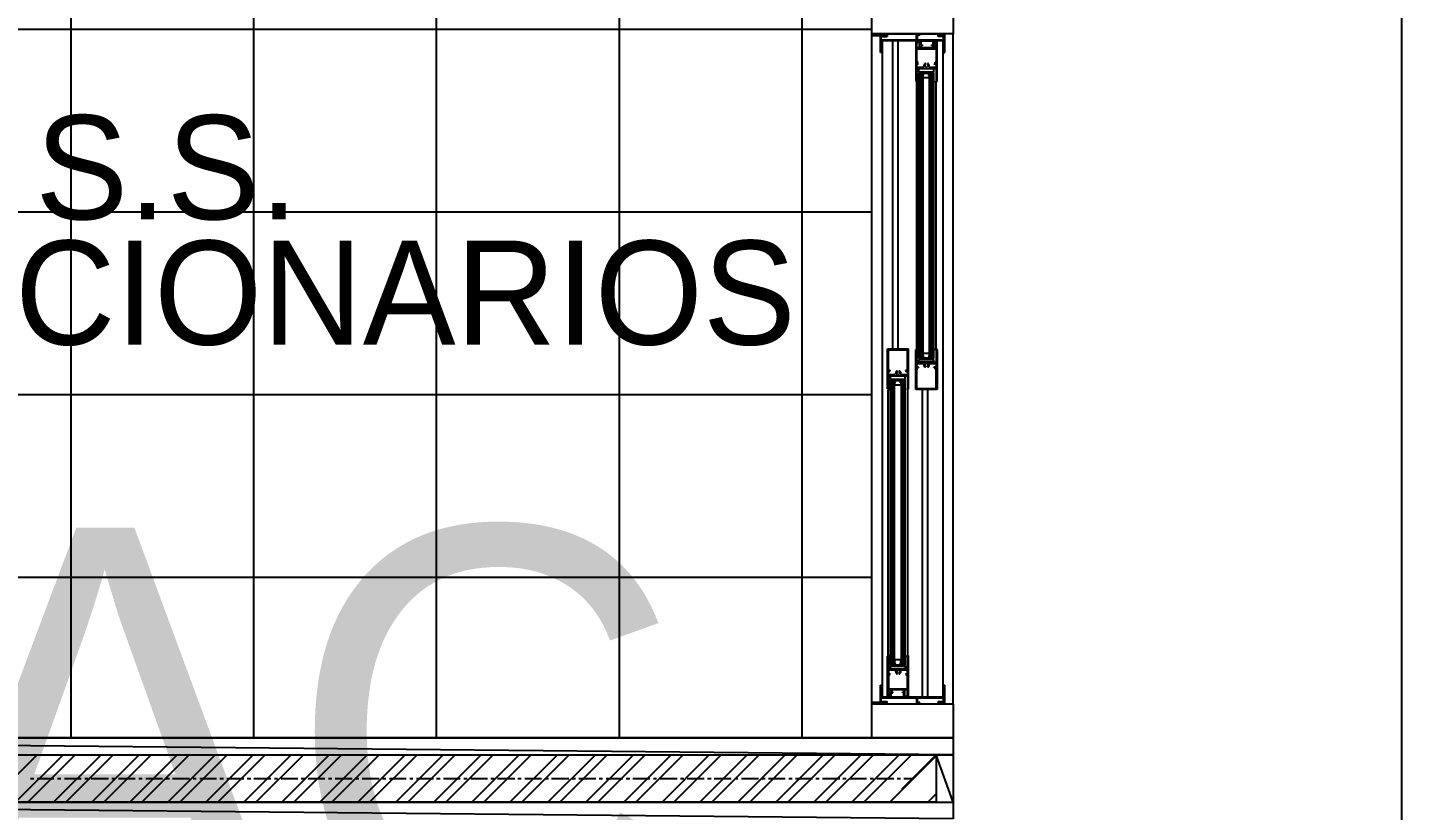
# Model space of a CAD drawing. Header units: millimetres. Extents: x 7649 to 34105, y 3983 to 25377.
# Drawn here: x 32076 to 34105, y 7218 to 8375 of the extents above; entities that cross this region are included whole.
import ezdxf

# ---------------------------------------------------------------- set-up
doc = ezdxf.new("R2010")
doc.units = ezdxf.units.MM

msp = doc.modelspace()

# ---------------------------------------------------------------- linework, layer by layer
at = {"layer": 'GEOMETRY', "color": 7}
for p, q in [((34105.14444, 21876.45556), (34105.14444, 5374.92222)), ((32140.34861, 7324.90139), (32140.34861, 9005.00556)), ((32410.22361, 7324.90139), (32410.22361, 9005.00556)), ((32680.09861, 7324.90139), (32680.09861, 9005.00556)), ((32949.97361, 7324.90139), (32949.97361, 9005.00556)), ((33219.84861, 7324.90139), (33219.84861, 9005.00556)), ((31042.85694, 8372.12222), (33322.50694, 8372.12222)), ((33323.03611, 7375.17222), (33323.03611, 8365.24306)), ((33323.03611, 7377.81806), (33323.03611, 8362.59722)), ((33323.03611, 8362.59722), (33335.73611, 8362.59722)), ((33335.73611, 8362.59722), (33343.67361, 8362.59722)), ((33335.73611, 8337.72639), (33335.73611, 8362.59722)), ((33336.79444, 8361.00972), (33345.26111, 8361.00972)), ((33336.79444, 8356.24722), (33336.79444, 8361.00972)), ((33343.67361, 8365.24306), (33345.26111, 8365.24306)), ((33343.67361, 8362.59722), (33343.67361, 8365.24306)), ((33345.26111, 8365.24306), (33345.26111, 8361.00972)), ((33345.26111, 8365.24306), (33420.93194, 8365.24306)), ((33388.65278, 8364.71389), (33393.94444, 8364.71389)), ((33388.65278, 8356.24722), (33388.65278, 8364.71389)), ((33393.94444, 8363.12639), (33390.24028, 8363.12639)), ((33390.24028, 8356.24722), (33390.24028, 8363.12639)), ((33393.94444, 8364.71389), (33393.94444, 8363.12639)), ((33420.93194, 8361.00972), (33420.93194, 8365.24306)), ((33420.93194, 8365.24306), (33422.51944, 8365.24306)), ((33428.86944, 8361.00972), (33420.93194, 8361.00972)), ((33422.51944, 8365.24306), (33422.51944, 8362.59722)), ((33422.51944, 8362.59722), (33430.45694, 8362.59722)), ((33428.86944, 8356.24722), (33428.86944, 8361.00972)), ((33430.45694, 8362.59722), (33430.45694, 8365.24306)), ((33430.45694, 8337.72639), (33430.45694, 8362.59722)), ((33443.15694, 7375.17222), (33443.15694, 8365.24306)), ((33336.79444, 8356.24722), (33388.65278, 8356.24722)), ((33393.41528, 8354.65972), (33336.79444, 8354.65972)), ((33336.79444, 8354.65972), (33336.79444, 8337.72639)), ((33338.38194, 7385.75556), (33338.38194, 8354.65972)), ((33353.72778, 7899.57639), (33353.72778, 8354.65972)), ((33361.66528, 7899.57639), (33361.66528, 8354.65972)), ((33390.76944, 8353.60139), (33387.59444, 8353.60139)), ((33387.59444, 8353.60139), (33387.59444, 8294.86389)), ((33389.18194, 8344.60556), (33389.18194, 8352.54306)), ((33389.18194, 8352.54306), (33390.76944, 8352.54306)), ((33417.75694, 8344.60556), (33389.18194, 8344.60556)), ((33389.18194, 8324.49722), (33389.18194, 8343.01806)), ((33389.18194, 8343.01806), (33417.75694, 8343.01806)), ((33390.24028, 8356.24722), (33428.86944, 8356.24722)), ((33390.76944, 8352.54306), (33390.76944, 8353.60139)), ((33393.41528, 8344.60556), (33393.41528, 8354.65972)), ((33395.00278, 8344.60556), (33393.41528, 8344.60556)), ((33395.00278, 8354.65972), (33395.00278, 8348.83889)), ((33395.00278, 8354.65972), (33413.52361, 8354.65972)), ((33395.00278, 8348.83889), (33397.11944, 8348.83889)), ((33397.11944, 8347.25139), (33395.00278, 8347.25139)), ((33395.00278, 8347.25139), (33395.00278, 8344.60556)), ((33397.11944, 8348.83889), (33397.11944, 8347.25139)), ((33411.40694, 8348.83889), (33413.52361, 8348.83889)), ((33411.40694, 8347.25139), (33411.40694, 8348.83889)), ((33411.40694, 8347.25139), (33413.52361, 8347.25139)), ((33413.52361, 8348.83889), (33413.52361, 8354.65972)), ((33413.52361, 8344.60556), (33413.52361, 8347.25139)), ((33413.52361, 8344.60556), (33415.11111, 8344.60556)), ((33428.86944, 8354.65972), (33415.11111, 8354.65972)), ((33415.11111, 8344.60556), (33415.11111, 8354.65972)), ((33419.34444, 8353.60139), (33416.16944, 8353.60139)), ((33416.16944, 8352.54306), (33416.16944, 8353.60139)), ((33417.75694, 8352.54306), (33416.16944, 8352.54306)), ((33417.75694, 8344.60556), (33417.75694, 8352.54306)), ((33417.75694, 8343.01806), (33417.75694, 8324.49722)), ((33419.34444, 8294.86389), (33419.34444, 8353.60139)), ((33428.34028, 7385.75556), (33428.34028, 8354.65972)), ((33428.86944, 8337.72639), (33428.86944, 8354.65972)), ((33336.79444, 8337.72639), (33335.73611, 8337.72639)), ((33389.18194, 8324.49722), (33389.71111, 8324.49722)), ((33389.18194, 8319.73472), (33391.82778, 8321.32222)), ((33389.71111, 8324.49722), (33389.71111, 8321.85139)), ((33389.71111, 8321.85139), (33391.82778, 8321.85139)), ((33400.62889, 8320.35435), (33400.15886, 8319.60576)), ((33401.26155, 8320.98712), (33400.62889, 8320.35435)), ((33401.39329, 8321.29012), (33401.12287, 8321.14937)), ((33401.68677, 8321.31918), (33401.39329, 8321.29012)), ((33401.9707, 8321.23943), (33401.68677, 8321.31918)), ((33402.21247, 8321.05372), (33401.9707, 8321.23943)), ((33402.3667, 8320.79076), (33402.21247, 8321.05372)), ((33402.34527, 8320.21153), (33402.41057, 8320.49912)), ((33402.41057, 8320.49912), (33402.3667, 8320.79076)), ((33405.08851, 8320.75018), (33405.05694, 8320.52847)), ((33405.05694, 8320.52847), (33405.0728, 8320.37059)), ((33405.0728, 8320.37059), (33405.11915, 8320.22043)), ((33405.17854, 8320.95066), (33405.08851, 8320.75018)), ((33405.32006, 8321.11881), (33405.17854, 8320.95066)), ((33405.50607, 8321.2435), (33405.32006, 8321.11881)), ((33405.71949, 8321.31133), (33405.50607, 8321.2435)), ((33405.93919, 8321.31727), (33405.71949, 8321.31133)), ((33406.1521, 8321.2628), (33405.93919, 8321.31727)), ((33406.34519, 8321.14937), (33406.1521, 8321.2628)), ((33407.08415, 8320.01112), (33406.20651, 8320.98712)), ((33414.58194, 8321.32222), (33417.75694, 8319.73472)), ((33417.22778, 8321.85139), (33415.11111, 8321.85139)), ((33417.75694, 8324.49722), (33417.22778, 8324.49722)), ((33417.22778, 8324.49722), (33417.22778, 8321.85139)), ((33428.86944, 8337.72639), (33430.45694, 8337.72639)), ((33389.18194, 8315.50139), (33389.18194, 8319.73472)), ((33399.23611, 8315.50139), (33389.18194, 8315.50139)), ((33389.18194, 8295.39306), (33389.18194, 8313.91389)), ((33389.18194, 8313.91389), (33417.75694, 8313.91389)), ((33414.58194, 8313.38472), (33392.35694, 8313.38472)), ((33392.35694, 8309.15139), (33392.35694, 8313.38472)), ((33392.35694, 8309.15139), (33414.58194, 8309.15139)), ((33392.35694, 7885.28889), (33392.35694, 8308.09306)), ((33392.35694, 8308.09306), (33398.70694, 8308.09306)), ((33393.41528, 7885.28889), (33393.41528, 8308.09306)), ((33394.47361, 7885.28889), (33394.47361, 8308.09306)), ((33395.53194, 7885.28889), (33395.53194, 8308.09306)), ((33396.59028, 7885.28889), (33396.59028, 8308.09306)), ((33397.64861, 7885.28889), (33397.64861, 8308.09306)), ((33398.70694, 7885.28889), (33398.70694, 8308.09306)), ((33398.70694, 8303.33056), (33399.76528, 8307.03472)), ((33398.70694, 8300.15556), (33398.70694, 8303.33056)), ((33407.70278, 8300.15556), (33398.70694, 8300.15556)), ((33399.86611, 8318.77174), (33399.76528, 8317.88264)), ((33399.76528, 8317.88264), (33399.78657, 8317.47208)), ((33399.76528, 8307.03472), (33407.17361, 8307.03472)), ((33399.78657, 8317.47208), (33399.85, 8317.06699)), ((33399.85, 8317.06699), (33399.95488, 8316.67062)), ((33400.15886, 8319.60576), (33399.86611, 8318.77174)), ((33399.95488, 8316.67062), (33400.10054, 8316.28617)), ((33401.47007, 8318.62134), (33401.35278, 8317.88264)), ((33401.35278, 8317.88264), (33401.47007, 8317.14394)), ((33401.82193, 8319.30188), (33401.47007, 8318.62134)), ((33401.47007, 8317.14394), (33401.82193, 8316.4634)), ((33402.17202, 8319.96068), (33402.34527, 8320.21153)), ((33402.31479, 8315.97054), (33402.99533, 8315.61868)), ((33402.99533, 8315.61868), (33403.73403, 8315.50139)), ((33403.73403, 8315.50139), (33404.47273, 8315.61868)), ((33404.47273, 8315.61868), (33405.15327, 8315.97054)), ((33405.11915, 8320.22043), (33405.19417, 8320.08235)), ((33405.19417, 8320.08235), (33405.29603, 8319.96068)), ((33405.99799, 8318.62134), (33405.64612, 8319.30188)), ((33405.64612, 8316.4634), (33405.99799, 8317.14394)), ((33406.11528, 8317.88264), (33405.99799, 8318.62134)), ((33405.99799, 8317.14394), (33406.11528, 8317.88264)), ((33407.58701, 8318.83423), (33407.08415, 8320.01112)), ((33417.75694, 8315.50139), (33407.17361, 8315.50139)), ((33407.17361, 8303.33056), (33407.70278, 8307.03472)), ((33407.36752, 8316.28617), (33407.68987, 8317.55854)), ((33407.68987, 8317.55854), (33407.58701, 8318.83423)), ((33407.70278, 8303.33056), (33407.70278, 8300.15556)), ((33408.23194, 7885.28889), (33408.23194, 8308.09306)), ((33408.23194, 8308.09306), (33414.58194, 8308.09306)), ((33409.29028, 7885.28889), (33409.29028, 8308.09306)), ((33410.34861, 7885.28889), (33410.34861, 8308.09306)), ((33411.40694, 7885.28889), (33411.40694, 8308.09306)), ((33412.46528, 7885.28889), (33412.46528, 8308.09306)), ((33413.52361, 7885.28889), (33413.52361, 8308.09306)), ((33414.58194, 8309.15139), (33414.58194, 8313.38472)), ((33414.58194, 7885.28889), (33414.58194, 8308.09306)), ((33417.75694, 8319.73472), (33417.75694, 8315.50139)), ((33417.75694, 8313.91389), (33417.75694, 8295.39306)), ((33388.12361, 8295.12847), (33388.18599, 8294.81951)), ((33388.18599, 8294.81951), (33388.35609, 8294.56721)), ((33388.35609, 8294.56721), (33388.6084, 8294.3971)), ((33388.6084, 8294.3971), (33388.91736, 8294.33472)), ((33388.65278, 8293.80556), (33390.24028, 8293.80556)), ((33390.24028, 8295.39306), (33389.18194, 8295.39306)), ((33389.18194, 7899.57639), (33389.18194, 8293.80556)), ((33390.24028, 8293.80556), (33390.24028, 8295.39306)), ((33417.75694, 8295.39306), (33416.69861, 8295.39306)), ((33416.69861, 8295.39306), (33416.69861, 8293.80556)), ((33416.69861, 8293.80556), (33418.28611, 8293.80556)), ((33417.75694, 7899.57639), (33417.75694, 8293.80556)), ((33418.55069, 8294.33472), (33418.85966, 8294.3971)), ((33418.85966, 8294.3971), (33419.11196, 8294.56721)), ((33419.11196, 8294.56721), (33419.28207, 8294.81951)), ((33419.28207, 8294.81951), (33419.34444, 8295.12847)), ((31042.85694, 8102.24722), (33322.50694, 8102.24722)), ((33345.79028, 7899.57639), (33377.01111, 7899.57639)), ((33345.79028, 7840.83889), (33345.79028, 7899.57639)), ((33347.37778, 7870.47222), (33347.37778, 7898.51806)), ((33347.37778, 7898.51806), (33375.42361, 7898.51806)), ((33375.42361, 7870.47222), (33375.42361, 7898.51806)), ((33377.01111, 7840.83889), (33377.01111, 7899.57639)), ((33387.59444, 7839.78056), (33387.59444, 7898.51806)), ((33388.18599, 7899.0916), (33388.12361, 7898.78264)), ((33388.35609, 7899.34391), (33388.18599, 7899.0916)), ((33388.6084, 7899.51401), (33388.35609, 7899.34391)), ((33388.91736, 7899.57639), (33388.6084, 7899.51401)), ((33390.24028, 7899.57639), (33388.65278, 7899.57639)), ((33389.18194, 7879.46806), (33389.18194, 7897.98889)), ((33389.18194, 7897.98889), (33390.24028, 7897.98889)), ((33390.24028, 7897.98889), (33390.24028, 7899.57639)), ((33418.28611, 7899.57639), (33416.69861, 7899.57639)), ((33416.69861, 7899.57639), (33416.69861, 7897.98889)), ((33416.69861, 7897.98889), (33417.75694, 7897.98889)), ((33417.75694, 7897.98889), (33417.75694, 7879.46806)), ((33418.85966, 7899.51401), (33418.55069, 7899.57639)), ((33419.11196, 7899.34391), (33418.85966, 7899.51401)), ((33419.28207, 7899.0916), (33419.11196, 7899.34391)), ((33419.34444, 7898.78264), (33419.28207, 7899.0916)), ((33419.34444, 7898.51806), (33419.34444, 7839.78056)), ((33417.75694, 7879.46806), (33389.18194, 7879.46806)), ((33389.18194, 7873.64722), (33389.18194, 7877.88056)), ((33389.18194, 7877.88056), (33399.23611, 7877.88056)), ((33392.35694, 7885.28889), (33398.70694, 7885.28889)), ((33392.35694, 7879.99722), (33392.35694, 7884.23056)), ((33392.35694, 7884.23056), (33414.58194, 7884.23056)), ((33414.58194, 7879.99722), (33392.35694, 7879.99722)), ((33398.70694, 7890.05139), (33398.70694, 7893.22639)), ((33398.70694, 7893.22639), (33408.23194, 7893.22639)), ((33398.70694, 7886.34722), (33399.76528, 7890.05139)), ((33399.76528, 7886.34722), (33407.17361, 7886.34722)), ((33400.10054, 7877.62494), (33399.77818, 7876.35257)), ((33399.77818, 7876.35257), (33399.88105, 7875.07688)), ((33399.88105, 7875.07688), (33400.38391, 7873.89999)), ((33400.38391, 7873.89999), (33401.26155, 7872.92399)), ((33401.47007, 7876.76717), (33401.35278, 7876.02847)), ((33401.35278, 7876.02847), (33401.47007, 7875.28977)), ((33401.82193, 7877.44771), (33401.47007, 7876.76717)), ((33401.47007, 7875.28977), (33401.82193, 7874.60923)), ((33401.88194, 7877.35139), (33401.88194, 7877.88056)), ((33402.27388, 7874.35793), (33402.17202, 7874.4796)), ((33402.3489, 7874.21984), (33402.27388, 7874.35793)), ((33402.99533, 7878.29243), (33402.31479, 7877.94057)), ((33402.39525, 7874.06969), (33402.3489, 7874.21984)), ((33402.37955, 7873.6901), (33402.41111, 7873.91181)), ((33402.41111, 7873.91181), (33402.39525, 7874.06969)), ((33403.73403, 7878.40972), (33402.99533, 7878.29243)), ((33404.47273, 7878.29243), (33403.73403, 7878.40972)), ((33405.15327, 7877.94057), (33404.47273, 7878.29243)), ((33404.52778, 7877.35139), (33404.52778, 7877.88056)), ((33405.12278, 7874.22875), (33405.05749, 7873.94115)), ((33405.05749, 7873.94115), (33405.10135, 7873.64952)), ((33405.29603, 7874.4796), (33405.12278, 7874.22875)), ((33405.99799, 7876.76717), (33405.64612, 7877.44771)), ((33405.64612, 7874.60923), (33405.99799, 7875.28977)), ((33406.11528, 7876.02847), (33405.99799, 7876.76717)), ((33405.99799, 7875.28977), (33406.11528, 7876.02847)), ((33406.83917, 7873.55676), (33407.30919, 7874.30535)), ((33407.17361, 7886.34722), (33408.23194, 7890.05139)), ((33407.17361, 7877.88056), (33417.75694, 7877.88056)), ((33407.30919, 7874.30535), (33407.60194, 7875.13937)), ((33407.51318, 7877.24049), (33407.36752, 7877.62494)), ((33407.61806, 7876.84412), (33407.51318, 7877.24049)), ((33407.60194, 7875.13937), (33407.70278, 7876.02847)), ((33407.68149, 7876.43903), (33407.61806, 7876.84412)), ((33407.70278, 7876.02847), (33407.68149, 7876.43903)), ((33408.23194, 7893.22639), (33408.23194, 7890.05139)), ((33408.23194, 7885.28889), (33414.58194, 7885.28889)), ((33414.58194, 7879.99722), (33414.58194, 7884.23056)), ((33417.75694, 7877.88056), (33417.75694, 7873.64722)), ((33347.37778, 7867.82639), (33347.37778, 7870.47222)), ((33350.02361, 7867.82639), (33347.37778, 7867.82639)), ((33347.37778, 7865.70972), (33350.02361, 7867.29722)), ((33347.37778, 7861.47639), (33347.37778, 7865.70972)), ((33357.43194, 7861.47639), (33347.37778, 7861.47639)), ((33347.37778, 7841.36806), (33347.37778, 7859.88889)), ((33347.37778, 7859.88889), (33375.42361, 7859.88889)), ((33350.02361, 7867.29722), (33350.02361, 7867.82639)), ((33372.24861, 7859.35972), (33350.55278, 7859.35972)), ((33350.55278, 7855.12639), (33350.55278, 7859.35972)), ((33350.55278, 7855.12639), (33372.24861, 7855.12639)), ((33350.55278, 7432.32222), (33350.55278, 7854.06806)), ((33350.55278, 7854.06806), (33356.37361, 7854.06806)), ((33351.61111, 7432.32222), (33351.61111, 7854.06806)), ((33352.66944, 7432.32222), (33352.66944, 7854.06806)), ((33353.19861, 7432.32222), (33353.19861, 7854.06806)), ((33354.25694, 7432.32222), (33354.25694, 7854.06806)), ((33355.31528, 7432.32222), (33355.31528, 7854.06806)), ((33356.37361, 7432.32222), (33356.37361, 7854.06806)), ((33358.06195, 7864.74674), (33357.96111, 7863.85764)), ((33357.96111, 7863.85764), (33357.9824, 7863.44708)), ((33357.9824, 7863.44708), (33358.04583, 7863.04199)), ((33358.04583, 7863.04199), (33358.15071, 7862.64562)), ((33358.35469, 7865.58076), (33358.06195, 7864.74674)), ((33358.15071, 7862.64562), (33358.29637, 7862.26117)), ((33358.82472, 7866.32935), (33358.35469, 7865.58076)), ((33359.45738, 7866.96212), (33358.82472, 7866.32935)), ((33359.58913, 7866.73595), (33359.3187, 7866.5952)), ((33359.54861, 7864.65139), (33360.07778, 7864.65139)), ((33359.6659, 7864.59634), (33359.54861, 7863.85764)), ((33359.54861, 7863.85764), (33359.6659, 7863.11894)), ((33360.07778, 7862.00556), (33359.54861, 7862.00556)), ((33359.8826, 7866.76502), (33359.58913, 7866.73595)), ((33360.01776, 7865.27688), (33359.6659, 7864.59634)), ((33359.6659, 7863.11894), (33360.01776, 7862.4384)), ((33360.16653, 7866.68526), (33359.8826, 7866.76502)), ((33360.07778, 7861.47639), (33360.07778, 7862.00556)), ((33360.4083, 7866.49956), (33360.16653, 7866.68526)), ((33360.36786, 7865.40652), (33360.54111, 7865.65736)), ((33360.56254, 7866.23659), (33360.4083, 7866.49956)), ((33360.51062, 7861.94554), (33361.19116, 7861.59368)), ((33360.54111, 7865.65736), (33360.6064, 7865.94496)), ((33360.6064, 7865.94496), (33360.56254, 7866.23659)), ((33361.19116, 7861.59368), (33361.92986, 7861.47639)), ((33361.92986, 7861.47639), (33362.66856, 7861.59368)), ((33362.66856, 7861.59368), (33363.3491, 7861.94554)), ((33362.75517, 7866.19601), (33362.72361, 7865.97431)), ((33362.72361, 7865.97431), (33362.73947, 7865.81642)), ((33362.72361, 7861.47639), (33362.72361, 7862.00556)), ((33362.73947, 7865.81642), (33362.78582, 7865.66627)), ((33362.84521, 7866.3965), (33362.75517, 7866.19601)), ((33362.78582, 7865.66627), (33362.86084, 7865.52818)), ((33362.98672, 7866.56465), (33362.84521, 7866.3965)), ((33362.86084, 7865.52818), (33362.9627, 7865.40652)), ((33363.17274, 7866.68934), (33362.98672, 7866.56465)), ((33363.38616, 7866.75716), (33363.17274, 7866.68934)), ((33363.60585, 7866.76311), (33363.38616, 7866.75716)), ((33363.81877, 7866.70863), (33363.60585, 7866.76311)), ((33364.01186, 7866.5952), (33363.81877, 7866.70863)), ((33364.19382, 7864.59634), (33363.84196, 7865.27688)), ((33363.84196, 7862.4384), (33364.19382, 7863.11894)), ((33364.31111, 7863.85764), (33364.19382, 7864.59634)), ((33364.19382, 7863.11894), (33364.31111, 7863.85764)), ((33365.27998, 7865.98612), (33364.40234, 7866.96212)), ((33365.78284, 7864.80923), (33365.27998, 7865.98612)), ((33375.42361, 7861.47639), (33365.36944, 7861.47639)), ((33365.56335, 7862.26117), (33365.8857, 7863.53354)), ((33365.8857, 7863.53354), (33365.78284, 7864.80923)), ((33366.42778, 7432.32222), (33366.42778, 7854.06806)), ((33366.42778, 7854.06806), (33372.24861, 7854.06806)), ((33367.48611, 7432.32222), (33367.48611, 7854.06806)), ((33368.54444, 7432.32222), (33368.54444, 7854.06806)), ((33369.60278, 7432.32222), (33369.60278, 7854.06806)), ((33370.66111, 7432.32222), (33370.66111, 7854.06806)), ((33371.19028, 7432.32222), (33371.19028, 7854.06806)), ((33372.24861, 7855.12639), (33372.24861, 7859.35972)), ((33372.24861, 7432.32222), (33372.24861, 7854.06806)), ((33375.42361, 7867.82639), (33372.77778, 7867.82639)), ((33372.77778, 7867.82639), (33372.77778, 7867.29722)), ((33372.77778, 7867.29722), (33375.42361, 7865.70972)), ((33375.42361, 7867.82639), (33375.42361, 7870.47222)), ((33375.42361, 7865.70972), (33375.42361, 7861.47639)), ((33375.42361, 7859.88889), (33375.42361, 7841.36806)), ((33391.82778, 7872.05972), (33389.18194, 7873.64722)), ((33389.18194, 7840.83889), (33389.18194, 7868.88472)), ((33389.18194, 7868.88472), (33389.71111, 7868.88472)), ((33391.82778, 7871.53056), (33389.71111, 7871.53056)), ((33389.71111, 7868.88472), (33389.71111, 7871.53056)), ((33392.35694, 7871.53056), (33392.35694, 7872.05972)), ((33401.12287, 7873.29091), (33401.31595, 7873.17748)), ((33401.31595, 7873.17748), (33401.52887, 7873.123)), ((33401.52887, 7873.123), (33401.74856, 7873.12895)), ((33401.74856, 7873.12895), (33401.96199, 7873.19677)), ((33401.96199, 7873.19677), (33402.148, 7873.32146)), ((33402.148, 7873.32146), (33402.28952, 7873.48961)), ((33402.28952, 7873.48961), (33402.37955, 7873.6901)), ((33405.10135, 7873.64952), (33405.25559, 7873.38655)), ((33405.25559, 7873.38655), (33405.49736, 7873.20085)), ((33405.49736, 7873.20085), (33405.78129, 7873.12109)), ((33405.78129, 7873.12109), (33406.07476, 7873.15016)), ((33406.07476, 7873.15016), (33406.34519, 7873.29091)), ((33406.20651, 7872.92399), (33406.83917, 7873.55676)), ((33417.75694, 7873.64722), (33414.58194, 7872.05972)), ((33414.58194, 7871.53056), (33414.58194, 7872.05972)), ((33415.11111, 7871.53056), (33417.22778, 7871.53056)), ((33417.22778, 7868.88472), (33417.22778, 7871.53056)), ((33417.22778, 7868.88472), (33417.75694, 7868.88472)), ((33417.75694, 7840.83889), (33417.75694, 7868.88472)), ((33346.31944, 7841.10347), (33346.38182, 7840.79451)), ((33346.38182, 7840.79451), (33346.55193, 7840.54221)), ((33346.55193, 7840.54221), (33346.80423, 7840.3721)), ((33346.80423, 7840.3721), (33347.11319, 7840.30972)), ((33346.84861, 7839.78056), (33348.43611, 7839.78056)), ((33346.84861, 7446.60972), (33346.84861, 7839.78056)), ((33348.43611, 7841.36806), (33347.37778, 7841.36806)), ((33348.43611, 7839.78056), (33348.43611, 7841.36806)), ((33356.90278, 7849.30556), (33357.96111, 7853.00972)), ((33356.90278, 7846.13056), (33356.90278, 7849.30556)), ((33365.89861, 7846.13056), (33356.90278, 7846.13056)), ((33357.96111, 7853.00972), (33364.84028, 7853.00972)), ((33364.84028, 7849.30556), (33365.89861, 7853.00972)), ((33365.89861, 7849.30556), (33365.89861, 7846.13056)), ((33374.89444, 7841.36806), (33374.89444, 7839.78056)), ((33375.42361, 7841.36806), (33374.89444, 7841.36806)), ((33374.89444, 7839.78056), (33375.95278, 7839.78056)), ((33375.95278, 7446.60972), (33375.95278, 7839.78056)), ((33376.21736, 7840.30972), (33376.52633, 7840.3721)), ((33376.52633, 7840.3721), (33376.77863, 7840.54221)), ((33376.77863, 7840.54221), (33376.94873, 7840.79451)), ((33376.94873, 7840.79451), (33377.01111, 7841.10347)), ((33419.34444, 7839.78056), (33387.59444, 7839.78056)), ((33417.75694, 7840.83889), (33389.18194, 7840.83889)), ((33397.64861, 7385.75556), (33397.64861, 7839.78056)), ((33405.58611, 7385.75556), (33405.58611, 7839.78056)), ((31042.85694, 7832.37222), (33322.50694, 7832.37222)), ((31042.85694, 7562.49722), (33322.50694, 7562.49722)), ((33345.79028, 7386.81389), (33345.79028, 7445.55139)), ((33346.38182, 7446.12494), (33346.31944, 7445.81597)), ((33346.55193, 7446.37724), (33346.38182, 7446.12494)), ((33346.80423, 7446.54735), (33346.55193, 7446.37724)), ((33347.11319, 7446.60972), (33346.80423, 7446.54735)), ((33346.84861, 7446.60972), (33348.43611, 7446.60972)), ((33348.43611, 7445.02222), (33347.37778, 7445.02222)), ((33347.37778, 7445.02222), (33347.37778, 7426.50139)), ((33348.43611, 7446.60972), (33348.43611, 7445.02222)), ((33350.55278, 7432.32222), (33356.37361, 7432.32222)), ((33350.55278, 7431.26389), (33372.24861, 7431.26389)), ((33350.55278, 7427.03056), (33350.55278, 7431.26389)), ((33365.89861, 7440.25972), (33356.90278, 7440.25972)), ((33356.90278, 7436.55556), (33356.90278, 7440.25972)), ((33356.90278, 7432.85139), (33357.96111, 7436.55556)), ((33357.96111, 7432.85139), (33364.84028, 7432.85139)), ((33364.84028, 7432.85139), (33365.89861, 7436.55556)), ((33365.89861, 7436.55556), (33365.89861, 7440.25972)), ((33366.42778, 7432.32222), (33372.24861, 7432.32222)), ((33372.24861, 7431.26389), (33372.24861, 7427.03056)), ((33374.89444, 7445.02222), (33374.89444, 7446.60972)), ((33374.89444, 7446.60972), (33375.95278, 7446.60972)), ((33375.42361, 7445.02222), (33374.89444, 7445.02222)), ((33375.42361, 7426.50139), (33375.42361, 7445.02222)), ((33376.52633, 7446.54735), (33376.21736, 7446.60972)), ((33376.77863, 7446.37724), (33376.52633, 7446.54735)), ((33376.94873, 7446.12494), (33376.77863, 7446.37724)), ((33377.01111, 7445.81597), (33376.94873, 7446.12494)), ((33377.01111, 7386.81389), (33377.01111, 7445.55139)), ((33347.37778, 7426.50139), (33375.42361, 7426.50139)), ((33357.43194, 7424.91389), (33347.37778, 7424.91389)), ((33347.37778, 7424.91389), (33347.37778, 7420.68056)), ((33347.37778, 7420.68056), (33350.02361, 7419.09306)), ((33350.02361, 7418.03472), (33347.37778, 7418.03472)), ((33347.37778, 7418.03472), (33347.37778, 7415.91806)), ((33347.37778, 7415.91806), (33347.37778, 7397.39722)), ((33372.24861, 7427.03056), (33350.55278, 7427.03056)), ((33357.9824, 7423.47237), (33357.96111, 7423.06181)), ((33357.96111, 7423.06181), (33358.06195, 7422.17271)), ((33358.04583, 7423.87745), (33357.9824, 7423.47237)), ((33358.15071, 7424.27383), (33358.04583, 7423.87745)), ((33358.06195, 7422.17271), (33358.35469, 7421.33868)), ((33358.29637, 7424.65827), (33358.15071, 7424.27383)), ((33358.35469, 7421.33868), (33358.82472, 7420.5901)), ((33358.82472, 7420.5901), (33359.45738, 7419.95732)), ((33359.3187, 7419.79507), (33359.58913, 7419.65433)), ((33359.54861, 7423.85556), (33360.07778, 7423.85556)), ((33359.6659, 7423.80051), (33359.54861, 7423.06181)), ((33359.54861, 7423.06181), (33359.6659, 7422.32311)), ((33359.54861, 7421.20972), (33360.07778, 7421.20972)), ((33359.58913, 7419.65433), (33359.8826, 7419.62526)), ((33360.01776, 7424.48105), (33359.6659, 7423.80051)), ((33359.6659, 7422.32311), (33360.01776, 7421.64256)), ((33359.8826, 7419.62526), (33360.16653, 7419.70501)), ((33360.07778, 7421.20972), (33360.07778, 7420.68056)), ((33360.16653, 7419.70501), (33360.4083, 7419.89072)), ((33360.54111, 7420.73291), (33360.36786, 7420.98376)), ((33360.4083, 7419.89072), (33360.56254, 7420.15369)), ((33361.19116, 7425.32577), (33360.51062, 7424.9739)), ((33360.6064, 7420.44532), (33360.54111, 7420.73291)), ((33360.56254, 7420.15369), (33360.6064, 7420.44532)), ((33361.92986, 7425.44306), (33361.19116, 7425.32577)), ((33362.66856, 7425.32577), (33361.92986, 7425.44306)), ((33363.3491, 7424.9739), (33362.66856, 7425.32577)), ((33362.72361, 7420.68056), (33362.72361, 7421.20972)), ((33362.73947, 7420.57386), (33362.72361, 7420.41597)), ((33362.72361, 7420.41597), (33362.75517, 7420.19427)), ((33362.78582, 7420.72401), (33362.73947, 7420.57386)), ((33362.75517, 7420.19427), (33362.84521, 7419.99378)), ((33362.86084, 7420.86209), (33362.78582, 7420.72401)), ((33362.84521, 7419.99378), (33362.98672, 7419.82563)), ((33362.9627, 7420.98376), (33362.86084, 7420.86209)), ((33362.98672, 7419.82563), (33363.17274, 7419.70094)), ((33363.17274, 7419.70094), (33363.38616, 7419.63312)), ((33363.38616, 7419.63312), (33363.60585, 7419.62717)), ((33363.60585, 7419.62717), (33363.81877, 7419.68165)), ((33363.81877, 7419.68165), (33364.01186, 7419.79507)), ((33364.19382, 7423.80051), (33363.84196, 7424.48105)), ((33363.84196, 7421.64256), (33364.19382, 7422.32311)), ((33364.31111, 7423.06181), (33364.19382, 7423.80051)), ((33364.19382, 7422.32311), (33364.31111, 7423.06181)), ((33364.40234, 7419.95732), (33365.27998, 7420.93332)), ((33365.27998, 7420.93332), (33365.78284, 7422.11022)), ((33375.42361, 7424.91389), (33365.36944, 7424.91389)), ((33365.8857, 7423.3859), (33365.56335, 7424.65827)), ((33365.78284, 7422.11022), (33365.8857, 7423.3859)), ((33372.77778, 7419.09306), (33375.42361, 7420.68056)), ((33375.42361, 7418.03472), (33372.77778, 7418.03472)), ((33375.42361, 7420.68056), (33375.42361, 7424.91389)), ((33375.42361, 7415.91806), (33375.42361, 7418.03472)), ((33375.42361, 7397.39722), (33375.42361, 7415.91806)), ((33335.73611, 7377.81806), (33335.73611, 7402.68889)), ((33335.73611, 7402.68889), (33336.79444, 7402.68889)), ((33336.79444, 7385.75556), (33336.79444, 7402.68889)), ((33347.37778, 7397.39722), (33375.42361, 7397.39722)), ((33375.42361, 7395.80972), (33347.37778, 7395.80972)), ((33347.37778, 7387.87222), (33347.37778, 7395.80972)), ((33347.37778, 7387.87222), (33348.96528, 7387.87222)), ((33348.96528, 7387.87222), (33348.96528, 7386.81389)), ((33351.61111, 7395.80972), (33350.55278, 7395.80972)), ((33350.55278, 7385.75556), (33350.55278, 7395.80972)), ((33351.61111, 7393.16389), (33351.61111, 7395.80972)), ((33353.72778, 7393.16389), (33351.61111, 7393.16389)), ((33351.61111, 7385.75556), (33351.61111, 7391.57639)), ((33351.61111, 7391.57639), (33353.72778, 7391.57639)), ((33353.72778, 7391.57639), (33353.72778, 7393.16389)), ((33368.54444, 7391.57639), (33368.54444, 7393.16389)), ((33368.54444, 7393.16389), (33370.13194, 7393.16389)), ((33368.54444, 7391.57639), (33370.13194, 7391.57639)), ((33370.13194, 7395.80972), (33371.71944, 7395.80972)), ((33370.13194, 7393.16389), (33370.13194, 7395.80972)), ((33370.13194, 7385.75556), (33370.13194, 7391.57639)), ((33371.71944, 7385.75556), (33371.71944, 7395.80972)), ((33373.83611, 7386.81389), (33373.83611, 7387.87222)), ((33373.83611, 7387.87222), (33375.42361, 7387.87222)), ((33375.42361, 7387.87222), (33375.42361, 7395.80972)), ((33428.86944, 7385.75556), (33428.86944, 7402.68889)), ((33428.86944, 7402.68889), (33430.45694, 7402.68889)), ((33430.45694, 7377.81806), (33430.45694, 7402.68889)), ((33323.03611, 7377.81806), (33335.73611, 7377.81806)), ((33335.73611, 7377.81806), (33343.67361, 7377.81806)), ((33336.79444, 7385.75556), (33350.55278, 7385.75556)), ((33336.79444, 7384.16806), (33388.65278, 7384.16806)), ((33336.79444, 7378.87639), (33336.79444, 7384.16806)), ((33336.79444, 7378.87639), (33345.26111, 7378.87639)), ((33343.67361, 7375.17222), (33343.67361, 7377.81806)), ((33343.67361, 7375.17222), (33345.26111, 7375.17222)), ((33345.26111, 7375.17222), (33345.26111, 7378.87639)), ((33348.96528, 7386.81389), (33345.79028, 7386.81389)), ((33351.61111, 7385.75556), (33370.13194, 7385.75556)), ((33371.71944, 7385.75556), (33428.86944, 7385.75556)), ((33377.01111, 7386.81389), (33373.83611, 7386.81389)), ((33388.65278, 7384.16806), (33388.65278, 7375.70139)), ((33388.65278, 7375.70139), (33393.94444, 7375.70139)), ((33390.24028, 7377.28889), (33390.24028, 7384.16806)), ((33390.24028, 7384.16806), (33428.86944, 7384.16806)), ((33393.94444, 7377.28889), (33390.24028, 7377.28889)), ((33393.94444, 7375.70139), (33393.94444, 7377.28889)), ((33420.93194, 7378.87639), (33420.93194, 7375.17222)), ((33420.93194, 7378.87639), (33428.86944, 7378.87639)), ((33420.93194, 7375.17222), (33422.51944, 7375.17222)), ((33422.51944, 7375.17222), (33422.51944, 7377.81806)), ((33422.51944, 7377.81806), (33430.45694, 7377.81806)), ((33428.86944, 7378.87639), (33428.86944, 7384.16806)), ((33430.45694, 7375.17222), (33430.45694, 7377.81806)), ((33443.15694, 7300.03056), (30922.73611, 7324.90139)), ((33443.15694, 7300.03056), (30922.73611, 7324.90139)), ((30922.73611, 7324.90139), (33443.15694, 7324.90139)), ((33443.15694, 7324.90139), (33443.15694, 7300.03056)), ((30922.73611, 7300.03056), (33443.15694, 7300.03056)), ((32020.22778, 7230.18056), (32090.07778, 7300.03056)), ((32058.32778, 7230.18056), (32128.70694, 7300.03056)), ((32076.31944, 7230.18056), (32146.16944, 7300.03056)), ((32114.41944, 7230.18056), (32184.79861, 7300.03056)), ((32132.41111, 7230.18056), (32202.26111, 7300.03056)), ((32171.04028, 7230.18056), (32240.89028, 7300.03056)), ((32188.50278, 7230.18056), (32258.35278, 7300.03056)), ((32227.13194, 7230.18056), (32296.98194, 7300.03056)), ((32244.59444, 7230.18056), (32314.44444, 7300.03056)), ((32283.22361, 7230.18056), (32353.07361, 7300.03056)), ((32300.68611, 7230.18056), (32370.53611, 7300.03056)), ((32339.31528, 7230.18056), (32409.16528, 7300.03056)), ((32356.77778, 7230.18056), (32426.62778, 7300.03056)), ((32395.40694, 7230.18056), (32465.25694, 7300.03056)), ((32412.86944, 7230.18056), (32483.24861, 7300.03056)), ((32451.49861, 7230.18056), (32521.34861, 7300.03056)), ((32468.96111, 7230.18056), (32539.34028, 7300.03056)), ((32507.59028, 7230.18056), (32577.44028, 7300.03056)), ((32525.05278, 7230.18056), (32595.43194, 7300.03056)), ((32563.68194, 7230.18056), (32633.53194, 7300.03056)), ((32581.14444, 7230.18056), (32651.52361, 7300.03056)), ((32619.77361, 7230.18056), (32689.62361, 7300.03056)), ((32637.76528, 7230.18056), (32707.61528, 7300.03056)), ((32675.86528, 7230.18056), (32745.71528, 7300.03056)), ((32693.85694, 7230.18056), (32763.70694, 7300.03056)), ((32731.95694, 7230.18056), (32801.80694, 7300.03056)), ((32749.94861, 7230.18056), (32819.79861, 7300.03056)), ((32788.04861, 7230.18056), (32858.42778, 7300.03056)), ((32806.04028, 7230.18056), (32875.89028, 7300.03056)), ((32844.14028, 7230.18056), (32914.51944, 7300.03056)), ((32862.13194, 7230.18056), (32931.98194, 7300.03056)), ((32900.23194, 7230.18056), (32970.61111, 7300.03056)), ((32918.22361, 7230.18056), (32988.07361, 7300.03056)), ((32956.32361, 7230.18056), (33026.70278, 7300.03056)), ((32974.31528, 7230.18056), (33044.16528, 7300.03056)), ((33012.94444, 7230.18056), (33082.79444, 7300.03056)), ((33030.40694, 7230.18056), (33100.25694, 7300.03056)), ((33069.03611, 7230.18056), (33138.88611, 7300.03056)), ((33086.49861, 7230.18056), (33156.34861, 7300.03056)), ((33125.12778, 7230.18056), (33194.97778, 7300.03056)), ((33142.59028, 7230.18056), (33212.44028, 7300.03056)), ((33181.21944, 7230.18056), (33251.06944, 7300.03056)), ((33198.68194, 7230.18056), (33268.53194, 7300.03056)), ((33237.31111, 7230.18056), (33307.16111, 7300.03056)), ((33254.77361, 7230.18056), (33325.15278, 7300.03056)), ((33293.40278, 7230.18056), (33363.25278, 7300.03056)), ((33310.86528, 7230.18056), (33381.24444, 7300.03056)), ((33349.49444, 7230.18056), (33417.75694, 7298.44306)), ((33366.95694, 7249.23056), (33417.75694, 7300.03056)), ((33443.15694, 7230.18056), (33417.75694, 7300.03056)), ((33417.75694, 7300.03056), (33417.75694, 7230.18056)), ((33443.15694, 7230.18056), (33417.75694, 7300.03056)), ((33417.75694, 7300.03056), (33443.15694, 7300.03056)), ((33443.15694, 7300.03056), (33443.15694, 7230.18056)), ((32080.02361, 7265.10556), (32085.31528, 7265.10556)), ((32090.07778, 7265.10556), (32114.94861, 7265.10556)), ((32120.24028, 7265.10556), (32125.00278, 7265.10556)), ((32130.29444, 7265.10556), (32155.16528, 7265.10556)), ((32160.45694, 7265.10556), (32165.21944, 7265.10556)), ((32169.98194, 7265.10556), (32195.38194, 7265.10556)), ((32200.14444, 7265.10556), (32205.43611, 7265.10556)), ((32210.19861, 7265.10556), (32235.06944, 7265.10556)), ((32240.36111, 7265.10556), (32245.12361, 7265.10556)), ((32250.41528, 7265.10556), (32275.28611, 7265.10556)), ((32280.04861, 7265.10556), (32285.34028, 7265.10556)), ((32290.10278, 7265.10556), (32314.97361, 7265.10556)), ((32320.26528, 7265.10556), (32325.02778, 7265.10556)), ((32330.31944, 7265.10556), (32355.19028, 7265.10556)), ((32359.95278, 7265.10556), (32365.24444, 7265.10556)), ((32370.00694, 7265.10556), (32395.40694, 7265.10556)), ((32400.16944, 7265.10556), (32405.46111, 7265.10556)), ((32410.22361, 7265.10556), (32435.09444, 7265.10556)), ((32440.38611, 7265.10556), (32445.14861, 7265.10556)), ((32450.44028, 7265.10556), (32475.31111, 7265.10556)), ((32480.07361, 7265.10556), (32485.36528, 7265.10556)), ((32490.12778, 7265.10556), (32514.99861, 7265.10556)), ((32520.29028, 7265.10556), (32525.05278, 7265.10556)), ((32530.34444, 7265.10556), (32555.21528, 7265.10556)), ((32559.97778, 7265.10556), (32565.26944, 7265.10556)), ((32570.03194, 7265.10556), (32595.43194, 7265.10556)), ((32600.19444, 7265.10556), (32604.95694, 7265.10556)), ((32610.24861, 7265.10556), (32635.11944, 7265.10556)), ((32640.41111, 7265.10556), (32645.17361, 7265.10556)), ((32650.46528, 7265.10556), (32675.33611, 7265.10556)), ((32680.09861, 7265.10556), (32685.39028, 7265.10556)), ((32690.15278, 7265.10556), (32715.02361, 7265.10556)), ((32720.31528, 7265.10556), (32725.07778, 7265.10556)), ((32730.36944, 7265.10556), (32755.24028, 7265.10556)), ((32760.00278, 7265.10556), (32765.29444, 7265.10556)), ((32770.05694, 7265.10556), (32795.45694, 7265.10556)), ((32800.21944, 7265.10556), (32804.98194, 7265.10556)), ((32810.27361, 7265.10556), (32835.14444, 7265.10556)), ((32840.43611, 7265.10556), (32845.19861, 7265.10556)), ((32849.96111, 7265.10556), (32875.36111, 7265.10556)), ((32880.12361, 7265.10556), (32885.41528, 7265.10556)), ((32890.17778, 7265.10556), (32915.04861, 7265.10556)), ((32920.34028, 7265.10556), (32925.10278, 7265.10556)), ((32930.39444, 7265.10556), (32955.26528, 7265.10556)), ((32960.02778, 7265.10556), (32965.31944, 7265.10556)), ((32970.08194, 7265.10556), (32994.95278, 7265.10556)), ((33000.24444, 7265.10556), (33005.00694, 7265.10556)), ((33010.29861, 7265.10556), (33035.16944, 7265.10556)), ((33040.46111, 7265.10556), (33045.22361, 7265.10556)), ((33049.98611, 7265.10556), (33075.38611, 7265.10556)), ((33080.14861, 7265.10556), (33085.44028, 7265.10556)), ((33090.20278, 7265.10556), (33115.07361, 7265.10556)), ((33120.36528, 7265.10556), (33125.12778, 7265.10556)), ((33130.41944, 7265.10556), (33155.29028, 7265.10556)), ((33160.05278, 7265.10556), (33165.34444, 7265.10556)), ((33170.10694, 7265.10556), (33194.97778, 7265.10556)), ((33200.26944, 7265.10556), (33205.03194, 7265.10556)), ((33210.32361, 7265.10556), (33235.19444, 7265.10556)), ((33239.95694, 7265.10556), (33245.24861, 7265.10556)), ((33250.01111, 7265.10556), (33275.41111, 7265.10556)), ((33280.17361, 7265.10556), (33284.93611, 7265.10556)), ((33290.22778, 7265.10556), (33315.09861, 7265.10556)), ((33320.39028, 7265.10556), (33325.15278, 7265.10556)), ((33330.44444, 7265.10556), (33355.31528, 7265.10556)), ((33360.07778, 7265.10556), (33365.36944, 7265.10556)), ((33370.13194, 7265.10556), (33382.83194, 7265.10556)), ((33443.15694, 7205.30972), (30922.73611, 7230.18056)), ((33443.15694, 7205.30972), (30922.73611, 7230.18056)), ((30922.73611, 7230.18056), (33443.15694, 7230.18056)), ((33405.58611, 7230.18056), (33417.75694, 7242.35139)), ((33417.75694, 7230.18056), (33443.15694, 7230.18056)), ((33443.15694, 7230.18056), (33443.15694, 7205.30972))]:
    msp.add_line(p, q, dxfattribs=at)
at = {"layer": 'RECTANGLES', "color": 7}
for p, q in [((33322.50694, 9005.00556), (33322.50694, 7324.90139)), ((33323.03611, 8365.24306), (33323.03611, 8414.98472)), ((33443.15694, 8414.98472), (33443.15694, 8365.24306)), ((33443.15694, 8365.24306), (33323.03611, 8365.24306)), ((33323.03611, 7375.17222), (33443.15694, 7375.17222)), ((33323.03611, 7324.90139), (33323.03611, 7375.17222)), ((33443.15694, 7375.17222), (33443.15694, 7324.90139)), ((30922.73611, 7324.90139), (33443.15694, 7324.90139)), ((33322.50694, 7324.90139), (31042.85694, 7324.90139)), ((33443.15694, 7324.90139), (33323.03611, 7324.90139)), ((33443.15694, 7324.90139), (33443.15694, 7205.30972)), ((30947.60694, 7300.03056), (33417.75694, 7300.03056)), ((33417.75694, 7300.03056), (33417.75694, 7230.18056)), ((33417.75694, 7230.18056), (30947.60694, 7230.18056))]:
    msp.add_line(p, q, dxfattribs=at)

# ---------------------------------------------------------------- texts
at = {"layer": 'TEXT'}
for s, height, p in [('S.S.', 153.66947, (32087.43194, 8091.1433)), ('FUNCIONARIOS', 153.66947, (31634.99444, 7905.93497)), ('ORELLISAC', 605.38689, (28499.46011, 7030.15556))]:
    msp.add_text(s, height=height, dxfattribs=at).set_placement(p)

doc.saveas('drawing.dxf')
